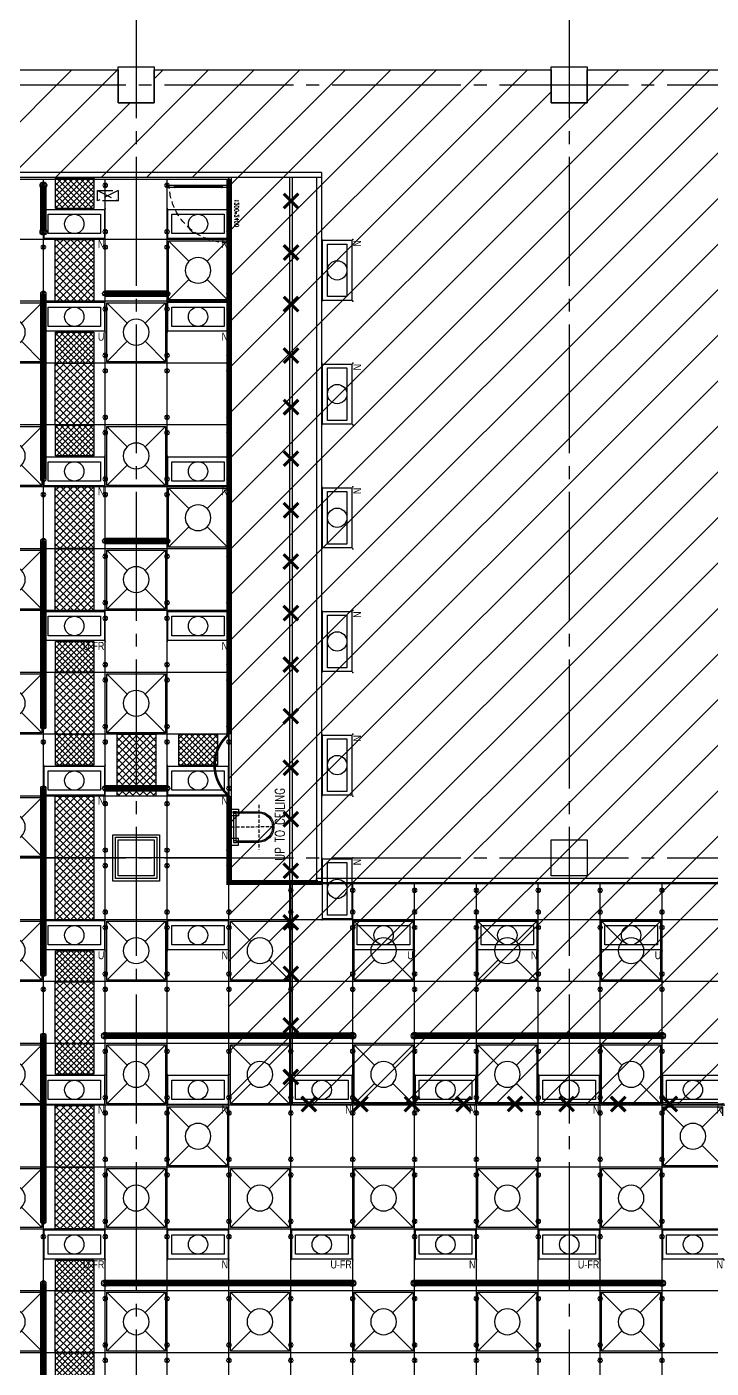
# Model space of a CAD drawing. Extents: x -17313 to 41501, y -1010 to 11880.
# Drawn here: x 20788 to 22115, y 5010 to 7612 of the extents above; entities that cross this region are included whole.
import ezdxf
from ezdxf.enums import TextEntityAlignment as Align

# ---------------------------------------------------------------- set-up
doc = ezdxf.new("R2010")
doc.units = 0
doc.header["$LTSCALE"] = 100
for name, pattern in [('188K-SM-03-F10-ARCH-PA-Y2257103$0$18P6-SM-03-C40-ARCH-PA-Y2211058$0$DASHED', [19.05, 12.7, -6.35]), ('188K-SM-03-F10-ARCH-PA-Y2257103$0$AP5A-SM-03-F20-ARCH-PA-Y2230801+Y2230803$0$ALL-PA-TXT-Y2221201$0$DASHED', [19.05, 12.7, -6.35]), ('188K-SM-07-F15-ARCH-CATW-Y2257103$0$DASHED', [19.05, 12.7, -6.35]), ('X-S-FAB-L10$0$COL-CEN-LIN', [3.25, 2.5, -0.25, 0.25, -0.25]), ('X-S-FAB-L10$0$HIDDEN', [0.4, 0.3, -0.1])]:
    doc.linetypes.add(name, pattern=pattern)
for name, color, linetype in [('0-xref', 8, 'Continuous'), ('188K-SM-03-F10-ARCH-CEIL-Y2257103$0$K-CEIL-4.2', 8, 'Continuous'), ('188K-SM-03-F10-ARCH-CEIL-Y2257103$0$K-CEIL-4.2-AREA', 8, 'Continuous'), ('188K-SM-03-F10-ARCH-PA-Y2257103$0$K-0-TXT-高度', 53, 'Continuous'), ('188K-SM-03-F10-ARCH-PA-Y2257103$0$K-Door', 53, 'Continuous'), ('188K-SM-03-F10-ARCH-PA-Y2257103$0$K-P-LAD-420', 53, 'Continuous'), ('188K-SM-03-F10-ARCH-PA-Y2257103$0$K-P1S-4.2-單抗', 53, 'Continuous'), ('188K-SM-03-F10-ARCH-PA-Y2257103$0$K-岩棉 2hr 7.5-單抗', 53, 'Continuous'), ('188K-SM-03-F10-ARCH-PA-Y2257103$0$K-拆除', 53, 'Continuous'), ('188K-SM-06-F10-ELEC-LIGHT-Y2257103$0$E-LIGHT(W)-N', 253, 'Continuous'), ('188K-SM-06-F10-ELEC-LIGHT-Y2257103$0$E-LIGHT(W)-U FR', 253, 'Continuous'), ('188K-SM-06-F10-ELEC-LIGHT-Y2257103$0$E-LIGHT(W)-U XLPE', 253, 'Continuous'), ('188K-SM-06-F10-HVAC-FFU-Y2257103$0$AC-FFU-ULPA', 254, 'Continuous'), ('188K-SM-07-F15-ARCH-CATW-Y2257103$0$K-安全母索', 6, 'Continuous'), ('188K-SM-07-F15-ARCH-CATW-Y2257103$0$K-扶手', 160, 'Continuous'), ('188K-SM-07-F15-ARCH-CATW-Y2257103$0$K-貓道板-主走道', 171, 'Continuous'), ('188K-SM-07-F15-ARCH-CATW-Y2257103$0$K-貓道板-主走道VS燈具', 171, 'Continuous'), ('188K-SM-07-F15-ARCH-CATW-Y2257103$0$K-鍊條', 3, 'Continuous'), ('X-S-FAB-L10$0$0-DIM-TXT', 8, 'Continuous'), ('X-S-FAB-L10$0$04', 8, 'Continuous'), ('X-S-FAB-L10$0$BLOCK', 8, 'Continuous'), ('X-S-FAB-L10$0$CCL', 8, 'X-S-FAB-L10$0$COL-CEN-LIN'), ('X-S-FAB-L10$0$COL-S', 8, 'Continuous'), ('X-S-FAB-L10$0$HATCH-L', 8, 'Continuous'), ('X-S-FAB-L10$0$OPEN-UP', 8, 'X-S-FAB-L10$0$HIDDEN')]:
    doc.layers.add(name, color=color, linetype=linetype)
doc.layers.add('188K-SM-03-F10-ARCH-CEIL-Y2257103$0$K-吊點-標準', color=8, linetype='Continuous', lineweight=9)
doc.layers.add('188K-SM-06-F10-ELEC-LIGHT-Y2257103$0$Defpoints-CAS', color=253, linetype='Continuous', plot=False)
doc.styles.add('188K-SM-03-F10-ARCH-PA-Y2257103$0$18P2-XFDP10$0$AA-TXT', font='simplex.shx', dxfattribs={"width": 0.8, "bigfont": 'chineset.shx'})
doc.styles.add('188K-SM-03-F10-ARCH-PA-Y2257103$0$AP5A-SM-03-F20-ARCH-PA-Y2230801+Y2230803$0$ALL-PA-TXT-Y2221201$0$Standard', font='txt.shx', dxfattribs={"bigfont": 'chineset.shx'})
doc.styles.add('188K-SM-06-F10-ELEC-LIGHT-Y2257103$0$Standard', font='arial.ttf')
doc.styles.add('X-S-FAB-L10$0$CHINA', font='simplex.shx', dxfattribs={"width": 0.75, "bigfont": 'chineset.shx'})
doc.styles.add('X-S-FAB-L10$0$Standard', font='', dxfattribs={"width": 0.8})
doc.styles.add('X-S-FAB-L10$0$TG_NOTE_TEXT', font='simplex.shx', dxfattribs={"width": 0.75, "bigfont": 'chineset.shx'})
doc.styles.get('X-S-FAB-L10$0$Standard').set_extended_font_data('Microsoft JhengHei')
doc.linetypes.add('188K-SM-07-F15-ARCH-CATW-Y2257103$0$FENCELINE1', pattern='A,6.35,-2.54,[133,ltypeshp.shx,S=2.54,R=0,X=-2.54,Y=0],-2.54,25.4', length=36.83)

# ---------------------------------------------------------------- blocks, each defined once
blk = doc.blocks.new('X-S-FAB-L10$0$FAB2-L05')
at = {"layer": 'X-S-FAB-L10$0$CCL'}
for p, q in [((-5160, 11005), (-5160, 0)), ((-4320, 11005), (-4320, 0)), ((-26880, 8220), (1210, 8220)), ((-26880, 6720), (1210, 6720))]:
    blk.add_line(p, q, dxfattribs=at)
at = {"layer": 'X-S-FAB-L10$0$COL-S'}
for points in [[(-5195, 8255), (-5125, 8255), (-5125, 8185), (-5195, 8185)], [(-4355, 8255), (-4285, 8255), (-4285, 8185), (-4355, 8185)], [(-5195, 6755), (-5125, 6755), (-5125, 6685), (-5195, 6685)], [(-4355, 6755), (-4285, 6755), (-4285, 6685), (-4355, 6685)]]:
    blk.add_lwpolyline(points, close=True, dxfattribs=at)
blk = doc.blocks.new('X-S-FAB-L10')
at = {"layer": 'X-S-FAB-L10$0$04'}
for p, q in [((20195, 7528.8), (20965, 7528.8)), ((20965, 7528.8), (20965, 7465)), ((21035, 7465), (21035, 7528.8)), ((21035, 7528.8), (21805, 7528.8)), ((21805, 7528.8), (21805, 7465)), ((21875, 7465), (21875, 7528.8)), ((21875, 7528.8), (22645, 7528.8)), ((20965, 7465), (21035, 7465)), ((21805, 7465), (21875, 7465)), ((21180, 7320), (19200, 7320)), ((21180, 5520), (21180, 7320)), ((23585, 5520), (21180, 5520))]:
    blk.add_line(p, q, dxfattribs=at)
at = {"layer": 'X-S-FAB-L10$0$COL-S'}
for p, q in [((20965, 7535), (21035, 7535)), ((20965, 7465), (20965, 7535)), ((21035, 7535), (21035, 7465)), ((21805, 7535), (21875, 7535)), ((21805, 7465), (21805, 7535)), ((21875, 7535), (21875, 7465)), ((21035, 7465), (20965, 7465)), ((21875, 7465), (21805, 7465)), ((20965, 6035), (21035, 6035)), ((20965, 5965), (20965, 6035)), ((21035, 6035), (21035, 5965)), ((21805, 6035), (21875, 6035)), ((21805, 5965), (21805, 6035)), ((21875, 6035), (21875, 5965)), ((21035, 5965), (20965, 5965)), ((21875, 5965), (21805, 5965))]:
    blk.add_line(p, q, dxfattribs=at)
at = {"layer": 'X-S-FAB-L10$0$HATCH-L', "linetype": 'Continuous'}
for p, q in [((20666.6, 7320), (20875.4, 7528.8)), ((20755, 7320), (20963.8, 7528.8)), ((20931.8, 7320), (21140.6, 7528.8)), ((21020.2, 7320), (21229, 7528.8)), ((21035, 7511.6), (21052.2, 7528.8)), ((21108.6, 7320), (21317.4, 7528.8)), ((21180, 7303), (21405.8, 7528.8)), ((21180, 7214.6), (21494.2, 7528.8)), ((21180, 7126.3), (21582.5, 7528.8)), ((21180, 7037.9), (21670.9, 7528.8)), ((21180, 6949.5), (21759.3, 7528.8)), ((21180, 6684.3), (22024.5, 7528.8)), ((21180, 6595.9), (22112.9, 7528.8)), ((21180, 6507.5), (22201.3, 7528.8)), ((21180, 6419.1), (22289.7, 7528.8)), ((21180, 6330.8), (22378, 7528.8)), ((21180, 6242.4), (22466.4, 7528.8)), ((21180, 6154), (22554.8, 7528.8)), ((21180, 6065.6), (22643.2, 7528.8)), ((21180, 5888.8), (22820, 7528.8)), ((21180, 5800.4), (22908.4, 7528.8)), ((21180, 5712), (22996.8, 7528.8)), ((21180, 5623.7), (23085.1, 7528.8)), ((21180, 5535.3), (23173.5, 7528.8)), ((21253.1, 5520), (23261.9, 7528.8)), ((21341.5, 5520), (23350.3, 7528.8)), ((21429.9, 5520), (23438.7, 7528.8)), ((21695.1, 5520), (23703.9, 7528.8)), ((21783.5, 5520), (23792.3, 7528.8)), ((21871.8, 5520), (23880.6, 7528.8)), ((21875, 7467.7), (21936.1, 7528.8)), ((21960.2, 5520), (23969, 7528.8)), ((22048.6, 5520), (24057.4, 7528.8)), ((21180, 6861.1), (21805, 7486.1)), ((21518.3, 5520), (23485, 7486.7)), ((20843.4, 7320), (20988.4, 7465)), ((21180, 6772.7), (21872.3, 7465)), ((21180, 5977.2), (22667.8, 7465)), ((21606.7, 5520), (23551.7, 7465))]:
    blk.add_line(p, q, dxfattribs=at)
at = {"layer": 'X-S-FAB-L10$0$OPEN-UP'}
for p, q in [((20925, 7295), (20965, 7275)), ((20965, 7295), (20925, 7275)), ((20925, 7295), (20965, 7295)), ((20925, 7275), (20925, 7295)), ((20965, 7295), (20965, 7275)), ((20965, 7275), (20925, 7275))]:
    blk.add_line(p, q, dxfattribs=at)
at = {"layer": 'X-S-FAB-L10$0$BLOCK'}
blk.add_blockref('X-S-FAB-L10$0$FAB2-L05', (26160, -720), dxfattribs=at)
at = {"style": 'X-S-FAB-L10$0$TG_NOTE_TEXT', "width": 0.5, "flags": 1}
for p in [(7463.3, 9020), (18268.3, 8649), (11197.8, 4800.2), (16485.8, 4800.2), (25420.3, 2635), (13360, 320, 0), (7463.3, -33.3)]:
    blk.add_attdef('WH', text='', height=20, dxfattribs=at).set_placement(p, align=Align.BOTTOM_LEFT)
at = {"width": 0.5}
for style, p in [('X-S-FAB-L10$0$TG_NOTE_TEXT', (7585, 9020)), ('X-S-FAB-L10$0$TG_NOTE_TEXT', (18390, 8649)), ('X-S-FAB-L10$0$TG_NOTE_TEXT', (11117.5, 4813.5)), ('X-S-FAB-L10$0$TG_NOTE_TEXT', (16607.5, 4813.5)), ('X-S-FAB-L10$0$TG_NOTE_TEXT', (25350, 2635)), ('X-S-FAB-L10$0$Standard', (13129.4, 325, 0)), ('X-S-FAB-L10$0$TG_NOTE_TEXT', (7585, -20))]:
    blk.add_attdef('DESC', text='', height=10, dxfattribs=dict(at, style=style)).set_placement(p, align=Align.BOTTOM_LEFT)
for tag, style, p in [('TYPE', 'X-S-FAB-L10$0$TG_NOTE_TEXT', (7619.3, 9020)), ('NO', 'X-S-FAB-L10$0$TG_NOTE_TEXT', (7650.1, 9020)), ('TYPE', 'X-S-FAB-L10$0$TG_NOTE_TEXT', (18424.2, 8649)), ('NO', 'X-S-FAB-L10$0$TG_NOTE_TEXT', (18455, 8649)), ('NO', 'X-S-FAB-L10$0$TG_NOTE_TEXT', (11088.6, 4813.5)), ('TYPE', 'X-S-FAB-L10$0$TG_NOTE_TEXT', (11151.8, 4813.5)), ('TYPE', 'X-S-FAB-L10$0$TG_NOTE_TEXT', (16641.8, 4813.5)), ('NO', 'X-S-FAB-L10$0$TG_NOTE_TEXT', (16672.6, 4813.5)), ('NO', 'X-S-FAB-L10$0$TG_NOTE_TEXT', (25313, 2635)), ('TYPE', 'X-S-FAB-L10$0$TG_NOTE_TEXT', (25350, 2635)), ('NO', 'X-S-FAB-L10$0$Standard', (13100, 320, 0)), ('TYPE', 'X-S-FAB-L10$0$Standard', (13129.4, 320, 0)), ('TYPE', 'X-S-FAB-L10$0$TG_NOTE_TEXT', (7619.3, -20)), ('NO', 'X-S-FAB-L10$0$TG_NOTE_TEXT', (7650.1, -20))]:
    blk.add_attdef(tag, text='', height=10, dxfattribs=dict(at, style=style)).set_placement(p, align=Align.BOTTOM_RIGHT)
at = {"style": 'X-S-FAB-L10$0$TG_NOTE_TEXT', "width": 0.5, "flags": 1}
for rotation, p in [(180, (43, 7480)), (180, (943, 7480)), (90, (24310, 3717.8)), (270, (17080, 1711.7))]:
    blk.add_attdef('WH', text='', height=20, rotation=rotation, dxfattribs=at).set_placement(p, align=Align.BOTTOM_LEFT)
at = {"width": 0.5}
for rotation, style, p in [(180, 'X-S-FAB-L10$0$Standard', (317.6, 7480)), (180, 'X-S-FAB-L10$0$Standard', (1217.6, 7480)), (90, 'X-S-FAB-L10$0$TG_NOTE_TEXT', (24310, 3647.5)), (270, 'X-S-FAB-L10$0$TG_NOTE_TEXT', (17080, 1605))]:
    blk.add_attdef('DESC', text='', height=10, rotation=rotation, dxfattribs=dict(at, style=style)).set_placement(p, align=Align.BOTTOM_LEFT)
for tag, rotation, style, p in [('TYPE', 180, 'X-S-FAB-L10$0$Standard', (317.6, 7480)), ('NO', 180, 'X-S-FAB-L10$0$Standard', (347, 7480)), ('TYPE', 180, 'X-S-FAB-L10$0$Standard', (1217.6, 7480)), ('NO', 180, 'X-S-FAB-L10$0$Standard', (1247, 7480)), ('TYPE', 90, 'X-S-FAB-L10$0$TG_NOTE_TEXT', (24310, 3647.5)), ('NO', 90, 'X-S-FAB-L10$0$TG_NOTE_TEXT', (24310, 3610.5)), ('TYPE', 270, 'X-S-FAB-L10$0$TG_NOTE_TEXT', (17080, 1605)), ('NO', 270, 'X-S-FAB-L10$0$TG_NOTE_TEXT', (17080, 1573))]:
    blk.add_attdef(tag, text='', height=10, rotation=rotation, dxfattribs=dict(at, style=style)).set_placement(p, align=Align.BOTTOM_RIGHT)
at = {"layer": 'X-S-FAB-L10$0$0-DIM-TXT', "style": 'X-S-FAB-L10$0$CHINA', "width": 0.75}
for p in [(667.4, 7855.1, -2689.4), (22627.4, 6728.8), (25644.7, 6728.8), (24778.8, 5569.1), (1118.3, 4980), (417.8, 4594.6), (23874.8, 4355), (22927.4, 4330.1), (23749.9, 3901.4), (417.8, 3765.2), (1118.3, 3730), (417.8, 3115.8), (536.9, 2227.8), (16909, 1782.7), (888.4, 880.5), (16977.4, 750), (18878.8, 750), (25641.2, 553.2), (21364, 526.9)]:
    blk.add_attdef('HIG', text='', height=80, dxfattribs=at).set_placement(p, align=Align.MIDDLE_LEFT)
blk = doc.blocks.new('188K-SM-03-F10-ARCH-CEIL-Y2257103$0$A$C2CA95053')
h = blk.add_hatch(color=256)
edge = h.paths.add_edge_path()
edge.add_arc((0, 0), 0.5, 0, 360)
for p, q in [((3.2, 3.2), (-3.2, -3.2)), ((3.2, -3.2), (-3.2, 3.2))]:
    blk.add_line(p, q)
blk.add_lwpolyline([(-1.6, 2.5), (-1.6, -2.5), (1.6, -2.5), (1.6, 2.5)], close=True)
for radius in [4.5, 0.5]:
    blk.add_circle((0, 0), radius)
blk = doc.blocks.new('188K-SM-03-F10-ARCH-CEIL-Y2257103$0$天花板吊點-附調整片 - 3_8_螺桿吊架 100 mm 高調整片-V1-1FL')
blk.add_blockref('188K-SM-03-F10-ARCH-CEIL-Y2257103$0$A$C2CA95053', (0, 0))
blk = doc.blocks.new('188K-SM-03-F10-ARCH-CEIL-Y2257103')
at = {"layer": '188K-SM-03-F10-ARCH-CEIL-Y2257103$0$K-CEIL-4.2'}
for p, q in [((20820, 2067.7), (20820, 7317.2)), ((20940, 2067.7), (20940, 7317.2)), ((21060, 2067.7), (21060, 7317.2)), ((21180, 2067.7), (21180, 7317.2)), ((21180, 7200), (1847.7, 7200)), ((21180, 7080), (1847.7, 7080)), ((21180, 6960), (1847.7, 6960)), ((21180, 6840), (1847.7, 6840)), ((21180, 6720), (1847.7, 6720)), ((21180, 6600), (1847.7, 6600)), ((21180, 6480), (1847.7, 6480)), ((21180, 6360), (1847.7, 6360)), ((21180, 6240), (1847.7, 6240)), ((21181.7, 6120), (1847.7, 6120)), ((21180, 6000), (1847.7, 6000)), ((21300, 2067.7), (21300, 5952.2)), ((21420, 2067.7), (21420, 5952.2)), ((21540, 2067.7), (21540, 5952.2)), ((21660, 2067.7), (21660, 5952.2)), ((21780, 2067.7), (21780, 5952.2)), ((21900, 2067.7), (21900, 5952.2)), ((22020, 2067.7), (22020, 5952.2)), ((24297.2, 5880), (1847.7, 5880)), ((24297.2, 5760), (1847.7, 5760)), ((24297.2, 5640), (1847.7, 5640)), ((23572.2, 5520), (1847.7, 5520)), ((23572.2, 5400), (1847.7, 5400)), ((23572.2, 5280), (1847.7, 5280)), ((23572.2, 5160), (1847.7, 5160)), ((23572.2, 5040), (1847.7, 5040))]:
    blk.add_line(p, q, dxfattribs=at)
at = {"layer": '188K-SM-03-F10-ARCH-CEIL-Y2257103$0$K-CEIL-4.2-AREA', "elevation": 0}
blk.add_lwpolyline([(19317.2, 7317.2), (21180, 7317.2), (21180, 5952.2), (24297.2, 5952.2), (24297.2, 5582.7), (23572.2, 5582.7), (23572.2, 5037.7), (23502.2, 5037.7), (23502.2, 4552.7), (23467.2, 4552.7), (23467.2, 3569.7), (24297.2, 3569.7), (24297.2, 2067.7), (16747.2, 2067.7)], dxfattribs=at)
at = {"layer": '188K-SM-03-F10-ARCH-CEIL-Y2257103$0$K-CEIL-4.2-AREA'}
blk.add_lwpolyline([(20965, 6035), (21035, 6035), (21035, 5965), (20965, 5965)], close=True, dxfattribs=at)
at = {"layer": '188K-SM-03-F10-ARCH-CEIL-Y2257103$0$K-吊點-標準', "color": 170, "lineweight": 18, "rotation": 179.9999999999997}
for p in [(20820, 7305), (20940, 7305), (21060, 7305), (21180, 7305), (20820, 7215), (20940, 7215), (21060, 7215), (21180, 7215), (20820, 7185), (20940, 7185), (21060, 7185), (21180, 7185), (20820, 7095), (20940, 7095), (21060, 7095), (21180, 7095), (20820, 7065), (20940, 7065), (21060, 7065), (21180, 7065), (20820, 6975), (20940, 6975), (21060, 6975), (21180, 6975), (20820, 6945), (20940, 6945), (21060, 6945), (21180, 6945), (20820, 6855), (20940, 6855), (21060, 6855), (21180, 6855), (20820, 6825), (20940, 6825), (21060, 6825), (21180, 6825), (20820, 6735), (20940, 6735), (21060, 6735), (21180, 6735), (20820, 6705), (20940, 6705), (21060, 6705), (21180, 6705), (20820, 6615), (20940, 6615), (21060, 6615), (21180, 6615), (20820, 6585), (20940, 6585), (21060, 6585), (21180, 6585), (20820, 6495), (20940, 6495), (21060, 6495), (21180, 6495), (20820, 6465), (20940, 6465), (21060, 6465), (21180, 6465), (20820, 6375), (20940, 6375), (21060, 6375), (21180, 6375), (20820, 6345), (20940, 6345), (21060, 6345), (21180, 6345), (20820, 6255), (20940, 6255), (21060, 6255), (21180, 6255), (20820, 6225), (20940, 6225), (21060, 6225), (21180, 6225), (20820, 6135), (20940, 6135), (21060, 6135), (21180, 6135), (20820, 6105), (20940, 6105), (21060, 6105), (21180, 6105), (20820, 6015), (20940, 6015), (21060, 6015), (21180, 6015), (20820, 5985), (20940, 5985), (21060, 5985), (21180, 5985), (21300, 5937.2, 0), (21420, 5937.2, 0), (21540, 5937.2, 0), (21660, 5937.2, 0), (21780, 5937.2, 0), (21900, 5937.2, 0), (22020, 5937.2, 0), (20820, 5895), (20940, 5895), (21060, 5895), (21180, 5895), (21300, 5895), (21420, 5895), (21540, 5895), (21660, 5895), (21780, 5895), (21900, 5895), (22020, 5895), (20820, 5865), (20940, 5865), (21060, 5865), (21180, 5865), (21300, 5865), (21420, 5865), (21540, 5865), (21660, 5865), (21780, 5865), (21900, 5865), (22020, 5865), (20820, 5775), (20940, 5775), (21060, 5775), (21180, 5775), (21300, 5775), (21420, 5775), (21540, 5775), (21660, 5775), (21780, 5775), (21900, 5775), (22020, 5775), (20820, 5745), (20940, 5745), (21060, 5745), (21180, 5745), (21300, 5745), (21420, 5745), (21540, 5745), (21660, 5745), (21780, 5745), (21900, 5745), (22020, 5745), (20820, 5655), (20940, 5655), (21060, 5655), (21180, 5655), (21300, 5655), (21420, 5655), (21540, 5655), (21660, 5655), (21780, 5655), (21900, 5655), (22020, 5655), (20820, 5625), (20940, 5625), (21060, 5625), (21180, 5625), (21300, 5625), (21420, 5625), (21540, 5625), (21660, 5625), (21780, 5625), (21900, 5625), (22020, 5625), (20820, 5535), (20940, 5535), (21060, 5535), (21180, 5535), (21300, 5535), (21420, 5535), (21540, 5535), (21660, 5535), (21780, 5535), (21900, 5535), (22020, 5535), (20820, 5505), (20940, 5505), (21060, 5505), (21180, 5505), (21300, 5505), (21420, 5505), (21540, 5505), (21660, 5505), (21780, 5505), (21900, 5505), (22020, 5505), (20820, 5415), (20940, 5415), (21060, 5415), (21180, 5415), (21300, 5415), (21420, 5415), (21540, 5415), (21660, 5415), (21780, 5415), (21900, 5415), (22020, 5415), (20820, 5385), (20940, 5385), (21060, 5385), (21180, 5385), (21300, 5385), (21420, 5385), (21540, 5385), (21660, 5385), (21780, 5385), (21900, 5385), (22020, 5385), (20820, 5295), (20940, 5295), (21060, 5295), (21180, 5295), (21300, 5295), (21420, 5295), (21540, 5295), (21660, 5295), (21780, 5295), (21900, 5295), (22020, 5295), (20820, 5265), (20940, 5265), (21060, 5265), (21180, 5265), (21300, 5265), (21420, 5265), (21540, 5265), (21660, 5265), (21780, 5265), (21900, 5265), (22020, 5265), (20820, 5175), (20940, 5175), (21060, 5175), (21180, 5175), (21300, 5175), (21420, 5175), (21540, 5175), (21660, 5175), (21780, 5175), (21900, 5175), (22020, 5175), (20820, 5145), (20940, 5145), (21060, 5145), (21180, 5145), (21300, 5145), (21420, 5145), (21540, 5145), (21660, 5145), (21780, 5145), (21900, 5145), (22020, 5145), (20820, 5055), (20940, 5055), (21060, 5055), (21180, 5055), (21300, 5055), (21420, 5055), (21540, 5055), (21660, 5055), (21780, 5055), (21900, 5055), (22020, 5055), (20820, 5025), (20940, 5025), (21060, 5025), (21180, 5025), (21300, 5025), (21420, 5025), (21540, 5025), (21660, 5025), (21780, 5025), (21900, 5025), (22020, 5025)]:
    blk.add_blockref('188K-SM-03-F10-ARCH-CEIL-Y2257103$0$天花板吊點-附調整片 - 3_8_螺桿吊架 100 mm 高調整片-V1-1FL', p, dxfattribs=at)
blk = doc.blocks.new('188K-SM-06-F10-HVAC-FFU-Y2257103$0$H-FU-U-12x12')
for p, q in [((423, 777), (28, 1172)), ((777, 777), (1172, 1172)), ((28, 28), (423, 423)), ((1172, 28), (777, 423))]:
    blk.add_line(p, q)
blk.add_lwpolyline([(1172, 28), (1172, 1172), (28, 1172), (28, 28)], close=True)
blk.add_circle((600, 600), 250)
blk = doc.blocks.new('188K-SM-06-F10-HVAC-FFU-Y2257103')
at = {"layer": '188K-SM-06-F10-HVAC-FFU-Y2257103$0$AC-FFU-ULPA', "xscale": -0.09999999999999432, "yscale": 0.09999999999999432, "zscale": 0.09999999999999432}
for p in [(21180, 7080), (20820, 6960), (21060, 6960), (20820, 6720), (21060, 6720), (21180, 6600), (20820, 6480), (21060, 6480), (20820, 6240), (21060, 6240), (20820, 6000), (20820, 5760), (21060, 5760), (21300, 5760), (21540, 5760), (21780, 5760), (22020, 5760), (20820, 5520), (21060, 5520), (21300, 5520), (21540, 5520), (21780, 5520), (22020, 5520), (21180, 5400), (22140, 5400), (20820, 5280), (21060, 5280), (21300, 5280), (21540, 5280), (21780, 5280), (22020, 5280), (20820, 5040), (21060, 5040), (21300, 5040), (21540, 5040), (21780, 5040), (22020, 5040)]:
    blk.add_blockref('188K-SM-06-F10-HVAC-FFU-Y2257103$0$H-FU-U-12x12', p, dxfattribs=at)
blk = doc.blocks.new('*U266')
for points in [[(-58.3, -28.3), (-58.3, 28.3), (58.3, 28.3), (58.3, -28.3)], [(-51, -18.8), (-51, 18.8), (51, 18.8), (51, -18.8)]]:
    blk.add_lwpolyline(points, close=True)
blk.add_circle((0, 0), 18.8)
at = {"layer": '188K-SM-06-F10-ELEC-LIGHT-Y2257103$0$Defpoints-CAS'}
for p in [(-60, 30), (60, 30), (-60, -30), (60, -30)]:
    blk.add_point(p, dxfattribs=at)
at = {"style": '188K-SM-06-F10-ELEC-LIGHT-Y2257103$0$Standard', "width": 0.8}
blk.add_text('U', height=15.5, dxfattribs=at).set_placement((58.3, -38.7), align=Align.MIDDLE_RIGHT)
blk = doc.blocks.new('*U495')
at = {"layer": '188K-SM-06-F10-ELEC-LIGHT-Y2257103$0$E-LIGHT(W)-U XLPE'}
blk.add_blockref('*U266', (0, 8.3), dxfattribs=at)
blk = doc.blocks.new('*U494')
at = {"color": 0, "linetype": 'ByBlock', "lineweight": -2, "transparency": 16777216}
blk.add_blockref('*U495', (5760, 0), dxfattribs=at)
blk = doc.blocks.new('*U332')
for points in [[(-58.3, -28.3), (-58.3, 28.3), (58.3, 28.3), (58.3, -28.3)], [(-51, -18.8), (-51, 18.8), (51, 18.8), (51, -18.8)]]:
    blk.add_lwpolyline(points, close=True)
blk.add_circle((0, 0), 18.8)
at = {"layer": '188K-SM-06-F10-ELEC-LIGHT-Y2257103$0$Defpoints-CAS'}
for p in [(-60, 30), (60, 30), (-60, -30), (60, -30)]:
    blk.add_point(p, dxfattribs=at)
at = {"style": '188K-SM-06-F10-ELEC-LIGHT-Y2257103$0$Standard', "width": 0.8}
blk.add_text('N', height=15.5, dxfattribs=at).set_placement((58.3, -38.7), align=Align.MIDDLE_RIGHT)
blk = doc.blocks.new('*U333')
for points in [[(-58.3, -28.3), (-58.3, 28.3), (58.3, 28.3), (58.3, -28.3)], [(-51, -18.8), (-51, 18.8), (51, 18.8), (51, -18.8)]]:
    blk.add_lwpolyline(points, close=True)
blk.add_circle((0, 0), 18.8)
at = {"layer": '188K-SM-06-F10-ELEC-LIGHT-Y2257103$0$Defpoints-CAS'}
for p in [(-60, 30), (60, 30), (-60, -30), (60, -30)]:
    blk.add_point(p, dxfattribs=at)
at = {"style": '188K-SM-06-F10-ELEC-LIGHT-Y2257103$0$Standard', "width": 0.8}
blk.add_text('N', height=15.5, dxfattribs=at).set_placement((58.3, -38.7), align=Align.MIDDLE_RIGHT)
blk = doc.blocks.new('*U267')
for points in [[(-58.3, -28.3), (-58.3, 28.3), (58.3, 28.3), (58.3, -28.3)], [(-51, -18.8), (-51, 18.8), (51, 18.8), (51, -18.8)]]:
    blk.add_lwpolyline(points, close=True)
blk.add_circle((0, 0), 18.8)
at = {"layer": '188K-SM-06-F10-ELEC-LIGHT-Y2257103$0$Defpoints-CAS'}
for p in [(-60, 30), (60, 30), (-60, -30), (60, -30)]:
    blk.add_point(p, dxfattribs=at)
at = {"style": '188K-SM-06-F10-ELEC-LIGHT-Y2257103$0$Standard', "width": 0.8}
blk.add_text('N', height=15.5, dxfattribs=at).set_placement((58.3, -38.7), align=Align.MIDDLE_RIGHT)
blk = doc.blocks.new('*U258')
for points in [[(-58.3, -28.3), (-58.3, 28.3), (58.3, 28.3), (58.3, -28.3)], [(-51, -18.8), (-51, 18.8), (51, 18.8), (51, -18.8)]]:
    blk.add_lwpolyline(points, close=True)
blk.add_circle((0, 0), 18.8)
at = {"layer": '188K-SM-06-F10-ELEC-LIGHT-Y2257103$0$Defpoints-CAS'}
for p in [(-60, 30), (60, 30), (-60, -30), (60, -30)]:
    blk.add_point(p, dxfattribs=at)
at = {"style": '188K-SM-06-F10-ELEC-LIGHT-Y2257103$0$Standard', "width": 0.8}
blk.add_text('U-FR', height=15.53, dxfattribs=at).set_placement((58.3, -38.7), align=Align.MIDDLE_RIGHT)
blk = doc.blocks.new('188K-SM-06-F10-ELEC-LIGHT-Y2257103')
blk.add_blockref('*U494', (15120, 7041.7))
at = {"layer": '188K-SM-06-F10-ELEC-LIGHT-Y2257103$0$E-LIGHT(W)-N'}
for name, p in [('*U332', (20880, 7230)), ('*U332', (21120, 7230)), ('*U267', (21120, 7050)), ('*U267', (20880, 6750)), ('*U267', (21120, 6750)), ('*U267', (21120, 6450)), ('*U267', (20880, 6150)), ('*U267', (21120, 6150)), ('*U267', (21120, 5850)), ('*U267', (21720, 5850)), ('*U267', (20880, 5550)), ('*U267', (21120, 5550)), ('*U267', (21360, 5550)), ('*U267', (21600, 5550)), ('*U267', (21840, 5550)), ('*U267', (22080, 5550)), ('*U267', (21120, 5250)), ('*U267', (21600, 5250)), ('*U267', (22080, 5250))]:
    blk.add_blockref(name, p, dxfattribs=at)
at = {"layer": '188K-SM-06-F10-ELEC-LIGHT-Y2257103$0$E-LIGHT(W)-N', "rotation": 90}
for p in [(21390, 7140), (21390, 6900), (21390, 6660), (21390, 6420), (21390, 6180), (21390, 5940)]:
    blk.add_blockref('*U333', p, dxfattribs=at)
at = {"layer": '188K-SM-06-F10-ELEC-LIGHT-Y2257103$0$E-LIGHT(W)-U FR'}
for p in [(20880, 6450), (20880, 5250), (21360, 5250), (21840, 5250)]:
    blk.add_blockref('*U258', p, dxfattribs=at)
at = {"layer": '188K-SM-06-F10-ELEC-LIGHT-Y2257103$0$E-LIGHT(W)-U XLPE'}
for p in [(20880, 5850), (21480, 5850), (21960, 5850)]:
    blk.add_blockref('*U266', p, dxfattribs=at)
blk = doc.blocks.new('188K-SM-03-F10-ARCH-PA-Y2257103$0$拆除')
at = {"color": 7, "const_width": 3}
for points in [[(7.1, -7.1), (-7.1, 7.1)], [(-7.1, -7.1), (7.1, 7.1)]]:
    blk.add_lwpolyline(points, dxfattribs=at)
blk = doc.blocks.new('188K-SM-03-F10-ARCH-PA-Y2257103$0$單開庫板門-1200x2400)圓型拉環鎖+輔助鎖)')
at = {"ltscale": 0.1}
for p, q in [((26008.6, -11403.6), (26004.5, -11403.6)), ((26004.5, -11403.6), (26004.5, -11414.1)), ((26004.5, -11414.1), (26004.5, -11415.3)), ((26004.5, -11414.1), (26008.6, -11414.1)), ((26004.5, -11415.4), (26004.6, -11415.5)), ((26008.6, -11414), (26004.6, -11414)), ((26004.6, -11414.3), (26004.6, -11414.2)), ((26004.6, -11415.3), (26004.6, -11414.5)), ((26004.7, -11414.1), (26006.5, -11414.1)), ((26005.1, -11414.4), (26004.7, -11414.4)), ((26004.7, -11414.5), (26005.1, -11414.5)), ((26004.7, -11414.5), (26004.7, -11506)), ((26004.7, -11506), (26004.7, -11414.5)), ((26004.7, -11414.5), (26004.7, -11414.5)), ((26004.7, -11415.4), (26004.7, -11415.3)), ((26005.2, -11414.4), (26005.2, -11414.4)), ((26006.5, -11414.1), (26006.6, -11414.1)), ((26006.6, -11414.1), (26006.6, -11414.1)), ((26006.6, -11414.1), (26008.4, -11414.1)), ((26008.4, -11414.4), (26008, -11414.4)), ((26008, -11414.4), (26008, -11414.4)), ((26008, -11414.5), (26008.4, -11414.5)), ((26008.4, -11506), (26008.4, -11414.5)), ((26008.4, -11414.5), (26008.4, -11414.5)), ((26008.4, -11414.5), (26008.4, -11506)), ((26008.4, -11415.3), (26008.4, -11415.4)), ((26008.5, -11414.2), (26008.5, -11414.3)), ((26008.5, -11414.5), (26008.5, -11415.3)), ((26008.5, -11415.5), (26008.6, -11415.4)), ((26008.6, -11414.1), (26008.6, -11403.6)), ((26008.6, -11415.3), (26008.6, -11414.1)), ((25999.5, -11519.7), (25999.5, -11523.2)), ((26002.5, -11519.1), (26000, -11519.1)), ((26000, -11523.7), (26002.4, -11523.7)), ((26002.4, -11523.7), (26004.1, -11522.6)), ((26002.9, -11518.5), (26002.6, -11518.5)), ((26002.6, -11518.5), (26002.6, -11521)), ((26002.6, -11521.9), (26002.6, -11519.3)), ((26002.6, -11521), (26002.9, -11521)), ((26003.4, -11521.9), (26002.6, -11521.9)), ((26002.9, -11521), (26002.9, -11518.5)), ((26003.3, -11522.2), (26003.3, -11522)), ((26003.3, -11522), (26003.4, -11522)), ((26004, -11522.2), (26003.3, -11522.2)), ((26008.3, -11517.5), (26003.6, -11517.5)), ((26003.6, -11517.5), (26003.6, -11517.7)), ((26003.6, -11517.7), (26008.3, -11517.7)), ((26004.1, -11521.9), (26003.9, -11521.9)), ((26003.9, -11522), (26004, -11522)), ((26004, -11522), (26004, -11522.2)), ((26004.2, -11522.4), (26004.2, -11521.9)), ((26008.6, -11506.4), (26004.5, -11506.4)), ((26004.5, -11506.4), (26004.5, -11518)), ((26004.5, -11518), (26008.6, -11518)), ((26004.7, -11506), (26004.7, -11506)), ((26008.3, -11517.7), (26008.3, -11517.5)), ((26008.4, -11506), (26008.4, -11506)), ((26008.6, -11518), (26008.6, -11506.4)), ((26114.8, -11521.9), (26115.1, -11521.9)), ((26114.8, -11522.4), (26114.8, -11521.9)), ((26114.9, -11522), (26114.9, -11522.2)), ((26115.1, -11522), (26114.9, -11522)), ((26114.9, -11522.2), (26115.7, -11522.2)), ((26116.6, -11523.7), (26114.9, -11522.6)), ((26115.5, -11521.9), (26116.3, -11521.9)), ((26115.7, -11522), (26115.5, -11522)), ((26115.7, -11522.2), (26115.7, -11522)), ((26116.3, -11521.9), (26116.3, -11519.3)), ((26116.5, -11519.1), (26119, -11519.1)), ((26119, -11523.7), (26116.6, -11523.7)), ((26119.5, -11519.7), (26119.5, -11523.2))]:
    blk.add_line(p, q, dxfattribs=at)
for points in [[(25999.5, -11518.9), (25999.5, -11523.9)], [(26119.5, -11518.9), (26119.5, -11523.9)]]:
    blk.add_lwpolyline(points)
blk.add_lwpolyline([(26006.6, -11506.4), (26006.5, -11506.3), (26004.7, -11506.3, -0.414214), (26004.6, -11506.3), (26004.6, -11506.1, -0.414214), (26004.7, -11506.1), (26005.1, -11506.1, 0.414214), (26005.2, -11506.1), (26005.2, -11506, 0.414214), (26005.1, -11506), (26004.7, -11506, -0.414214), (26004.6, -11506), (26004.6, -11505.2, -0.414214), (26004.7, -11505.2), (26004.7, -11505.2, 0.414214), (26004.7, -11505.2), (26004.7, -11505, 0.72636), (26004.6, -11505), (26004.5, -11505.1, 0.158507), (26004.5, -11505.2), (26004.5, -11506.4, 0.414214), (26004.6, -11506.5), (26008.6, -11506.5, 0.414214), (26008.6, -11506.4), (26008.6, -11505.2, 0.158507), (26008.6, -11505.1), (26008.5, -11505, 0.72636), (26008.4, -11505), (26008.4, -11505.2, 0.414214), (26008.5, -11505.2, -0.414214), (26008.5, -11505.2), (26008.5, -11506, -0.414214), (26008.4, -11506), (26008, -11506, 0.414214), (26008, -11506), (26008, -11506.1, 0.414214), (26008, -11506.1), (26008.4, -11506.1, -0.414214), (26008.5, -11506.1), (26008.5, -11506.3, -0.414214), (26008.4, -11506.3), (26006.6, -11506.3)], format="xyb", close=True, dxfattribs=at)
for centre, radius, start, end in [((26004.6, -11414.1), 0.0313, 90, 180), ((26004.6, -11415.3), 0.0313, 180, 216.0274), ((26004.7, -11414.2), 0.0313, 90, 180), ((26004.7, -11414.3), 0.0313, 180, 270), ((26004.7, -11414.5), 0.0313, 90, 180), ((26004.7, -11415.3), 0.0209, 180, 270), ((26004.7, -11415.4), 0.0313, 216.0274, 360), ((26004.7, -11415.3), 0.0209, 360, 90), ((26005.1, -11414.4), 0.0313, 270, 0), ((26005.1, -11414.4), 0.0313, 0, 90), ((26008, -11414.4), 0.0313, 90, 180), ((26008, -11414.4), 0.0313, 180, 270), ((26008.4, -11414.2), 0.0313, 360, 90), ((26008.4, -11414.3), 0.0313, 270, 0), ((26008.4, -11414.5), 0.0313, 0, 90), ((26008.5, -11415.3), 0.0209, 90, 180), ((26008.5, -11415.4), 0.0313, 180, 323.9726), ((26008.5, -11415.3), 0.0209, 270, 360), ((26008.6, -11414.1), 0.0313, 360, 90), ((26008.6, -11415.3), 0.0313, 323.9726, 360)]:
    blk.add_arc(centre, radius, start, end, dxfattribs=at)
at = {"linetype": '188K-SM-03-F10-ARCH-PA-Y2257103$0$AP5A-SM-03-F20-ARCH-PA-Y2230801+Y2230803$0$ALL-PA-TXT-Y2221201$0$DASHED', "ltscale": 0.01}
blk.add_arc((26001.1, -11518.7), 115.3, 359.8531, 85.8135, dxfattribs=at)
at = {"ltscale": 0.1}
for centre, major_axis, start_param, end_param in [((26000, -11519.7), (0.369, -0.369), 2.356194, 3.926991), ((26000, -11523.2), (-0.369, -0.369), 5.497787, 7.068583), ((26002.5, -11519.3), (0.111, -0.111), 7.068583, 8.63938), ((26003.4, -11521.9), (-0.0369, -0.0369), 0.785398, 3.926991), ((26003.9, -11521.9), (-0.0369, -0.0369), 3.926991, 7.068583), ((26004.1, -11521.9), (0.0369, -0.0369), 7.068583, 8.63938), ((26003.9, -11522.4), (0.221, -0.221), 6.162283, 7.068583), ((26114.8, -11521.9), (-0.0369, -0.0369), -2.356194, -0.785398), ((26115.1, -11522.4), (-0.221, -0.221), -0.785398, 0.120903), ((26115.1, -11521.9), (0.0369, -0.0369), -0.785398, 2.356194), ((26115.5, -11521.9), (0.0369, -0.0369), 2.356194, 5.497787), ((26116.5, -11519.3), (-0.111, -0.111), -2.356194, -0.785398), ((26119, -11519.7), (-0.369, -0.369), 2.356194, 3.926991), ((26119, -11523.2), (0.369, -0.369), -0.785398, 0.785398)]:
    blk.add_ellipse(centre, major_axis=major_axis, ratio=1, start_param=start_param, end_param=end_param, dxfattribs=at)
at = {"ltscale": 0.1, "extrusion": (0, 0, -1)}
blk.add_ellipse((26003.1, -11517.9), major_axis=(-0.516, 0.516), ratio=1, start_param=5.497787, end_param=11.780972, dxfattribs=at)
at = {"color": 8, "ltscale": 0.1, "style": '188K-SM-03-F10-ARCH-PA-Y2257103$0$AP5A-SM-03-F20-ARCH-PA-Y2230801+Y2230803$0$ALL-PA-TXT-Y2221201$0$Standard', "width": 0.85}
blk.add_text('1200*2400', height=8, dxfattribs=at).set_placement((26058.4, -11534.4), align=Align.MIDDLE_CENTER)
blk = doc.blocks.new('188K-SM-03-F10-ARCH-PA-Y2257103$0$LAD-1')
for points in [[(-33.8, -29.7), (-77.4, -29.7, -0.976777), (-77.4, 29.8), (-33.8, 29.8)], [(-33.8, -27.2), (-77.4, -27.2, -0.974646), (-77.4, 27.3), (-33.8, 27.3)]]:
    blk.add_lwpolyline(points, format="xyb")
at = {"linetype": '188K-SM-03-F10-ARCH-PA-Y2257103$0$18P6-SM-03-C40-ARCH-PA-Y2211058$0$DASHED', "ltscale": 0.005}
for points in [[(-77.4, -42.9), (-77.4, 43.5)], [(-106.5, 0), (-23.9, 0)]]:
    blk.add_lwpolyline(points, dxfattribs=at)
for points in [[(-23.8, 22.2), (-23.8, 35.2), (-37.8, 35.2), (-37.8, 22.2)], [(-27.8, 27), (-27.8, 30), (-33.8, 30), (-33.8, 27)], [(-28.9, 27), (-28.9, -27), (-32.7, -27), (-32.7, 27)], [(-23.9, -21.8), (-23.9, -34.8), (-37.9, -34.8), (-37.9, -21.8)], [(-27.8, -27), (-27.8, -30), (-33.8, -30), (-33.8, -27)]]:
    blk.add_lwpolyline(points, close=True)
for centre in [(-64.6, 28.5), (-105.2, 0), (-93.7, 23.2), (-93.7, -22.5), (-64.6, -28.5)]:
    blk.add_circle(centre, 0.5)
blk = doc.blocks.new('188K-SM-03-F10-ARCH-PA-Y2257103')
at = {"layer": '188K-SM-03-F10-ARCH-PA-Y2257103$0$K-P1S-4.2-單抗'}
for p, q in [((21179.5, 7320), (21179.5, 5950)), ((21184.5, 7320), (21184.5, 5950)), ((21349.5, 5955), (21179.5, 5955)), ((21349.5, 5950), (21179.5, 5950))]:
    blk.add_line(p, q, dxfattribs=at)
for points in [[(20955, 6045), (21045, 6045), (21045, 5955), (20955, 5955)], [(20960, 6040), (21040, 6040), (21040, 5960), (20960, 5960)]]:
    blk.add_lwpolyline(points, close=True, dxfattribs=at)
at = {"layer": '188K-SM-03-F10-ARCH-PA-Y2257103$0$K-岩棉 2hr 7.5-單抗'}
for p, q in [((21359.5, 7330), (19320, 7330)), ((21359.5, 7320), (19320, 7320)), ((21349.5, 7320), (21349.5, 5950)), ((21359.5, 7330), (21359.5, 5950)), ((21349.5, 5955), (21349.5, 5960)), ((24315, 5960), (21349.5, 5960)), ((24315, 5950), (21349.5, 5950))]:
    blk.add_line(p, q, dxfattribs=at)
at = {"layer": '188K-SM-03-F10-ARCH-PA-Y2257103$0$K-拆除'}
for p, q in [((21297.5, 7320), (21297.5, 5520)), ((21302.5, 7320), (21302.5, 5520)), ((23590, 5525, 0), (21297.5, 5525, 0)), ((23590, 5520, 0), (21297.5, 5520, 0))]:
    blk.add_line(p, q, dxfattribs=at)
at = {"layer": '188K-SM-03-F10-ARCH-PA-Y2257103$0$K-Door', "xscale": -1, "rotation": 90}
blk.add_blockref('188K-SM-03-F10-ARCH-PA-Y2257103$0$單開庫板門-1200x2400)圓型拉環鎖+輔助鎖)', (9660.6, 33309.5), dxfattribs=at)
at = {"layer": '188K-SM-03-F10-ARCH-PA-Y2257103$0$K-P-LAD-420', "rotation": 180.0722966614084}
blk.add_blockref('188K-SM-03-F10-ARCH-PA-Y2257103$0$LAD-1', (21160.7, 6059.9), dxfattribs=at)
at = {"layer": '188K-SM-03-F10-ARCH-PA-Y2257103$0$K-拆除', "xscale": 2, "yscale": 2, "zscale": 2}
for p in [(21300.4, 7274.6, 0), (21300.4, 7174.6, 0), (21300.4, 7074.6, 0), (21300.4, 6974.6, 0), (21300.4, 6874.6, 0), (21300.4, 6774.6, 0), (21300.4, 6674.6, 0), (21300, 6575, 0), (21300, 6475, 0), (21300, 6375, 0), (21300, 6275, 0), (21300, 6175, 0), (21300, 6075, 0), (21300, 5975, 0), (21300, 5875, 0), (21300, 5775, 0), (21300, 5675, 0), (21300, 5575, 0), (21335, 5522.5), (21435, 5522.5), (21535, 5522.5), (21635, 5522.5), (21735, 5522.5), (21835, 5522.5), (21935, 5522.5), (22035, 5522.5)]:
    blk.add_blockref('188K-SM-03-F10-ARCH-PA-Y2257103$0$拆除', p, dxfattribs=at)
at = {"layer": '188K-SM-03-F10-ARCH-PA-Y2257103$0$K-0-TXT-高度', "style": '188K-SM-03-F10-ARCH-PA-Y2257103$0$18P2-XFDP10$0$AA-TXT', "width": 0.8}
blk.add_text('UP TO CEILING', height=18, rotation=90, dxfattribs=at).set_placement((21278.8, 6064.9, 0), align=Align.MIDDLE)
blk = doc.blocks.new('188K-SM-07-F15-ARCH-CATW-Y2257103$0$貓道板-749x1196.5(主走道)')
h = blk.add_hatch()
h.set_pattern_fill('ANSI37', color=256, scale=30)
h.set_pattern_definition([(45, (0.75, 3e-16), (-67.352, 67.352), []), (135, (0.75, 3e-16), (-67.352, -67.352), [])])
h.paths.add_polyline_path([(-1199, 0), (-1199, 750), (-1, 750), (-1, 0)])
blk.add_lwpolyline([(-1199, 0), (-1199, 750), (-1, 750), (-1, 0)], close=True)
blk = doc.blocks.new('188K-SM-07-F15-ARCH-CATW-Y2257103$0$貓道板-749x596.5(主走道VS燈具)')
h = blk.add_hatch()
h.set_pattern_fill('ANSI37', color=256, scale=25)
h.paths.add_polyline_path([(-598.25, 0), (-598.25, 749), (-1.75, 749), (-1.75, 0)])
blk.add_lwpolyline([(-598.25, 0), (-598.25, 749), (-1.75, 749), (-1.75, 0)], close=True)
blk = doc.blocks.new('188K-SM-07-F15-ARCH-CATW-Y2257103$0$母索-3.6')
at = {"const_width": 13}
blk.add_lwpolyline([(0, 0), (0, 360)], dxfattribs=at)
for centre in [(0, 360, 0), (0, 0)]:
    blk.add_circle(centre, 5)
blk = doc.blocks.new('188K-SM-07-F15-ARCH-CATW-Y2257103$0$母索-0.9')
at = {"const_width": 13}
blk.add_lwpolyline([(0, 0), (90, 0)], dxfattribs=at)
for centre in [(0, 0), (90, 0)]:
    blk.add_circle(centre, 6.5)
blk = doc.blocks.new('188K-SM-07-F15-ARCH-CATW-Y2257103$0$母索-1.2')
at = {"const_width": 13}
blk.add_lwpolyline([(0, 0), (0, 120)], dxfattribs=at)
for centre in [(0, 120, 0), (0, 0)]:
    blk.add_circle(centre, 5)
blk = doc.blocks.new('188K-SM-07-F15-ARCH-CATW-Y2257103$0$母索-4.8')
at = {"const_width": 13}
blk.add_lwpolyline([(0, 0), (480, 0)], dxfattribs=at)
for centre in [(0, 0), (480, 0)]:
    blk.add_circle(centre, 6.5)
blk = doc.blocks.new('188K-SM-07-F15-ARCH-CATW-Y2257103')
at = {"layer": '188K-SM-07-F15-ARCH-CATW-Y2257103$0$K-扶手', "linetype": '188K-SM-07-F15-ARCH-CATW-Y2257103$0$FENCELINE1', "ltscale": 0.03, "const_width": 10}
for points in [[(21180, 7317.2), (21180, 6240)], [(21180, 6120), (21180, 5952.2), (21357.7, 5952.2), (21357.7, 5955)]]:
    blk.add_lwpolyline(points, dxfattribs=at)
at = {"layer": '188K-SM-07-F15-ARCH-CATW-Y2257103$0$K-鍊條', "linetype": '188K-SM-07-F15-ARCH-CATW-Y2257103$0$DASHED', "ltscale": 0.01, "const_width": 5, "elevation": 0}
blk.add_lwpolyline([(21180, 6240, 0.467213), (21180, 6120.4)], format="xyb", dxfattribs=at)
at = {"layer": '188K-SM-07-F15-ARCH-CATW-Y2257103$0$K-安全母索', "rotation": 270}
for name, p in [('188K-SM-07-F15-ARCH-CATW-Y2257103$0$母索-0.9', (20820, 7305)), ('188K-SM-07-F15-ARCH-CATW-Y2257103$0$母索-1.2', (20940, 7095)), ('188K-SM-07-F15-ARCH-CATW-Y2257103$0$母索-1.2', (20940, 6615)), ('188K-SM-07-F15-ARCH-CATW-Y2257103$0$母索-1.2', (20940, 6135))]:
    blk.add_blockref(name, p, dxfattribs=at)
at = {"layer": '188K-SM-07-F15-ARCH-CATW-Y2257103$0$K-安全母索'}
for name, p in [('188K-SM-07-F15-ARCH-CATW-Y2257103$0$母索-3.6', (20820, 6734.9)), ('188K-SM-07-F15-ARCH-CATW-Y2257103$0$母索-3.6', (20820, 6254.9)), ('188K-SM-07-F15-ARCH-CATW-Y2257103$0$母索-3.6', (20820, 5774.9)), ('188K-SM-07-F15-ARCH-CATW-Y2257103$0$母索-3.6', (20820, 5294.9)), ('188K-SM-07-F15-ARCH-CATW-Y2257103$0$母索-4.8', (20939.5, 5655)), ('188K-SM-07-F15-ARCH-CATW-Y2257103$0$母索-4.8', (21540, 5655)), ('188K-SM-07-F15-ARCH-CATW-Y2257103$0$母索-3.6', (20820, 4814.9)), ('188K-SM-07-F15-ARCH-CATW-Y2257103$0$母索-4.8', (20939.5, 5175)), ('188K-SM-07-F15-ARCH-CATW-Y2257103$0$母索-4.8', (21540, 5175))]:
    blk.add_blockref(name, p, dxfattribs=at)
at = {"layer": '188K-SM-07-F15-ARCH-CATW-Y2257103$0$K-貓道板-主走道', "xscale": 0.1, "yscale": 0.1, "zscale": 0.1, "rotation": 269.9999999999999}
for p in [(20843.2, 7080), (20843.2, 6840), (20843.2, 6600), (20843.2, 6480), (20843.2, 6240), (20963.2, 6120), (20843.2, 6000), (20843.2, 5880), (20843.2, 5640), (20843.2, 5400), (20843.2, 5280), (20843.2, 5040)]:
    blk.add_blockref('188K-SM-07-F15-ARCH-CATW-Y2257103$0$貓道板-749x1196.5(主走道)', p, dxfattribs=at)
at = {"layer": '188K-SM-07-F15-ARCH-CATW-Y2257103$0$K-貓道板-主走道VS燈具', "xscale": 0.1, "yscale": 0.1, "zscale": 0.1, "rotation": 270}
for p in [(20843.3, 7260), (20843.3, 6960), (20843.3, 6780), (20843.3, 6360), (20843.3, 6180), (21082.8, 6180), (20843.3, 5760), (20843.3, 5580), (20843.3, 5160), (20843.3, 4980)]:
    blk.add_blockref('188K-SM-07-F15-ARCH-CATW-Y2257103$0$貓道板-749x596.5(主走道VS燈具)', p, dxfattribs=at)

msp = doc.modelspace()

# ---------------------------------------------------------------- block references
at = {"layer": '0-xref'}
for name in ['X-S-FAB-L10', '188K-SM-06-F10-ELEC-LIGHT-Y2257103', '188K-SM-03-F10-ARCH-PA-Y2257103', '188K-SM-03-F10-ARCH-CEIL-Y2257103', '188K-SM-07-F15-ARCH-CATW-Y2257103', '188K-SM-06-F10-HVAC-FFU-Y2257103']:
    msp.add_blockref(name, (0, 0), dxfattribs=at)

doc.saveas('drawing.dxf')
